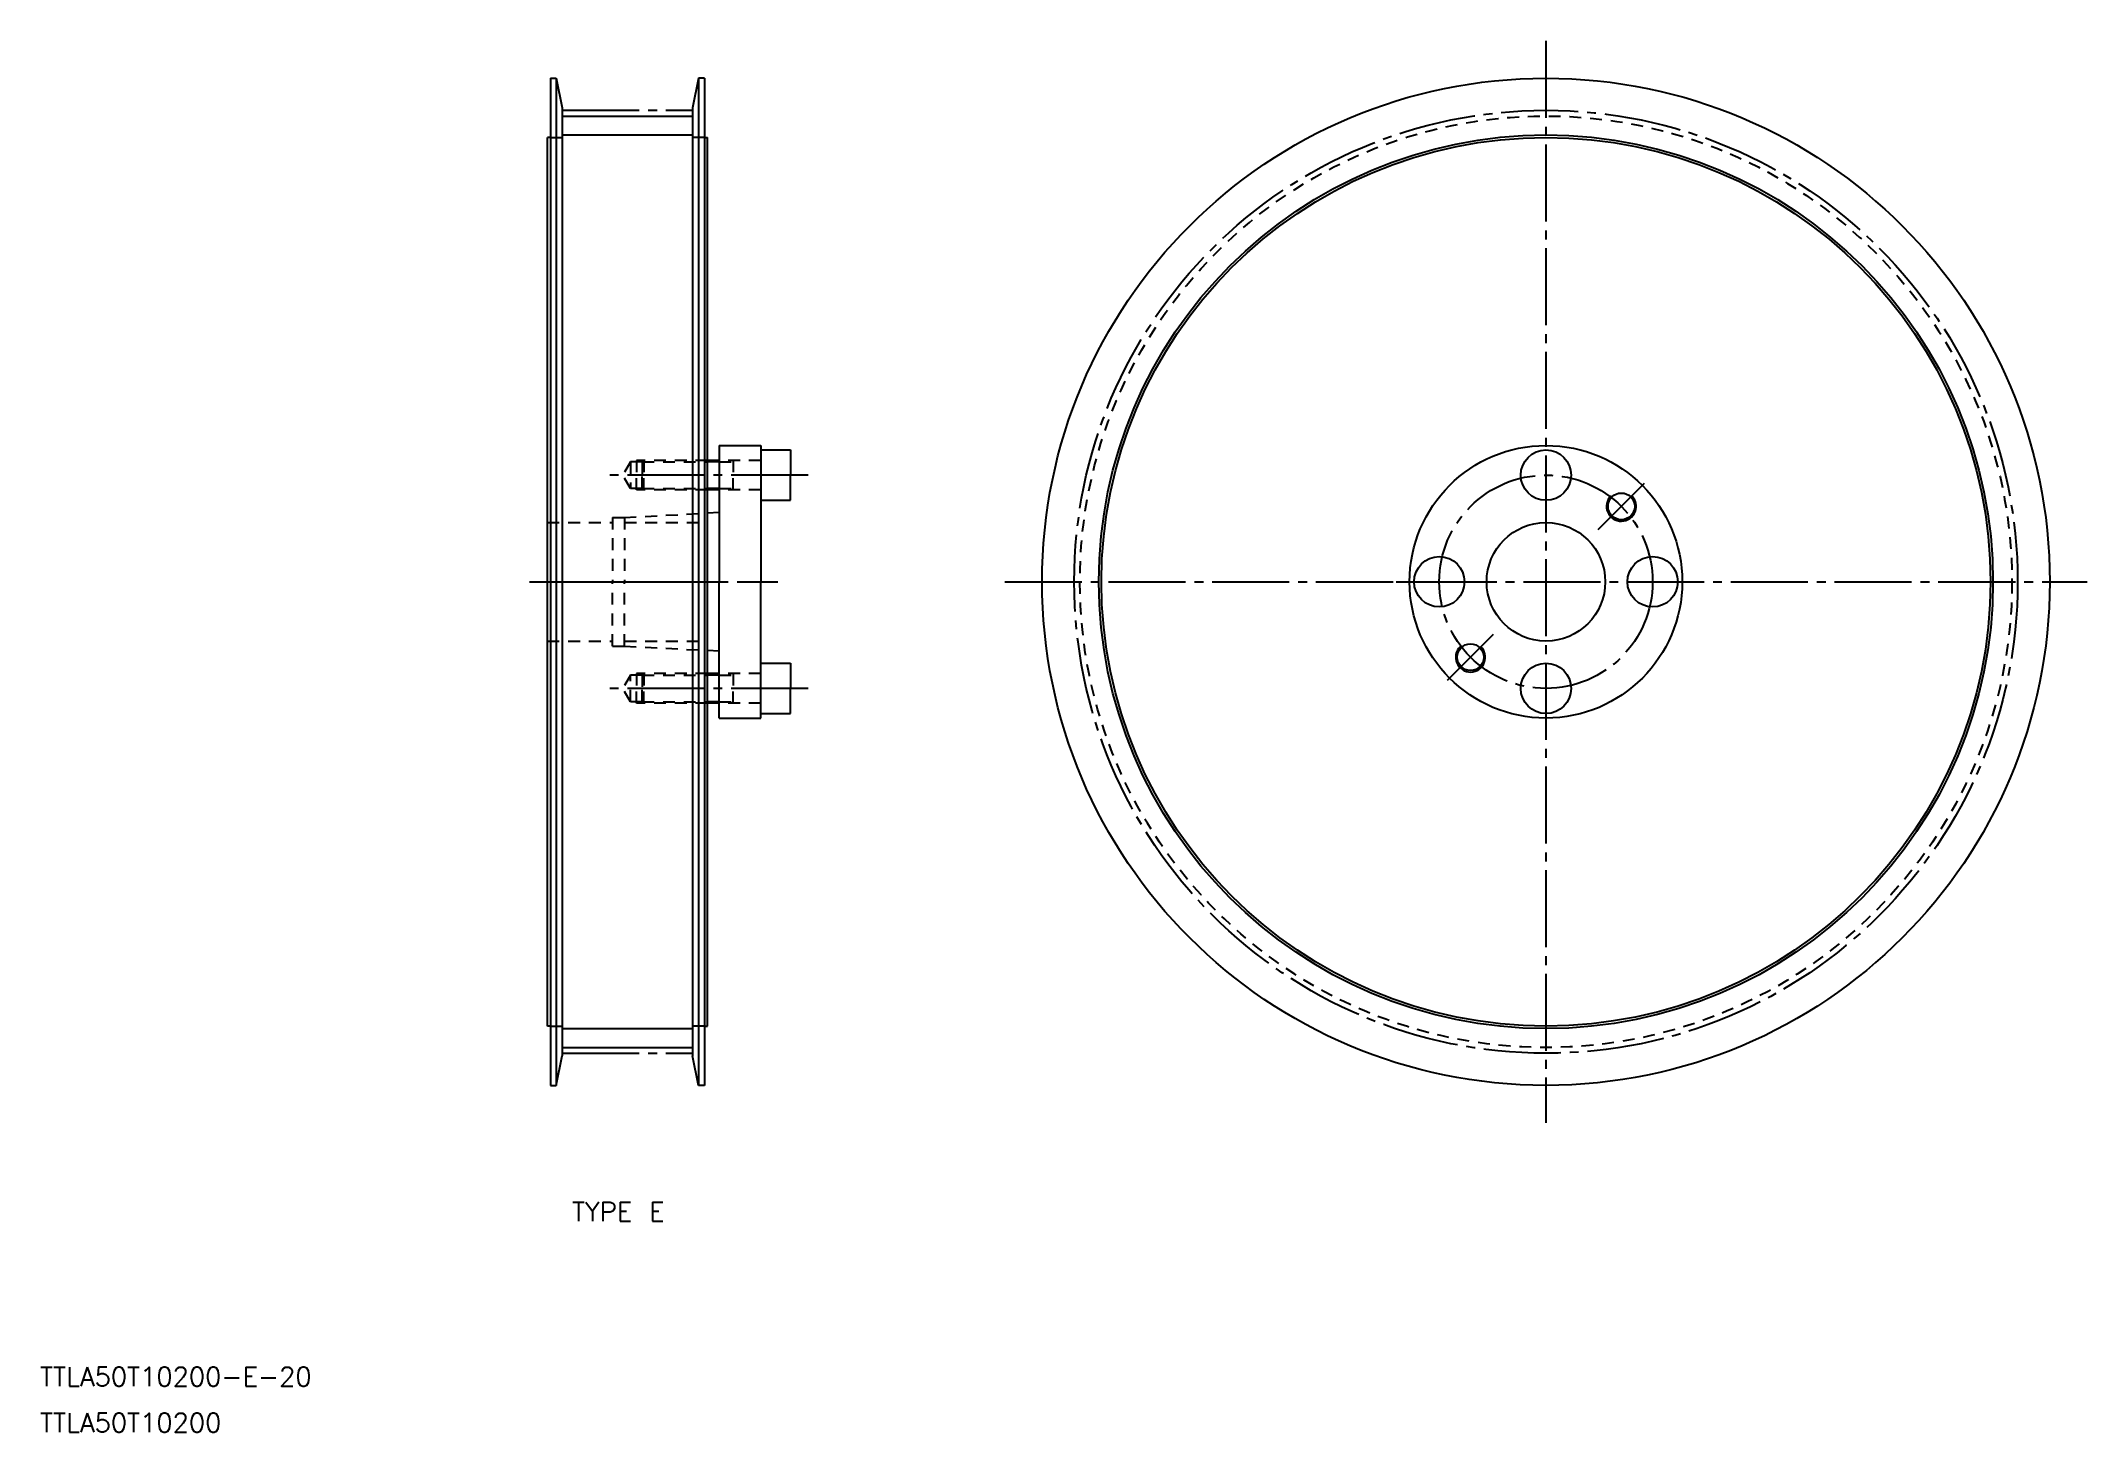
# Model space of a CAD drawing. Extents: x 49 to 394, y 126 to 361.
import ezdxf

# ---------------------------------------------------------------- set-up
doc = ezdxf.new("R2010")
doc.units = 0
doc.linetypes.add('CENTER', pattern=[17.5, 13, -1.5, 1.5, -1.5])
doc.linetypes.add('DASHED', pattern=[3.5, 2, -1.5])
doc.layers.get('0').update_dxf_attribs({"linetype": 'CONTINUOUS'})
doc.layers.add('CENTER', color=1, linetype='CENTER')
doc.styles.get("Standard").update_dxf_attribs({"font": 'txt.shx', "bigfont": '@extfont2.shx'})

msp = doc.modelspace()

# ---------------------------------------------------------------- linework, layer by layer
at = {"color": 7, "linetype": 'CONTINUOUS'}
for p, q in [((134.63, 354.87), (134.63, 184.87)), ((134.63, 354.87), (135.63, 354.87)), ((135.63, 354.87), (136.63, 349.87)), ((135.63, 354.87), (135.63, 184.87)), ((159.63, 354.87), (158.63, 349.87)), ((160.63, 354.87), (159.63, 354.87)), ((159.63, 354.87), (159.63, 184.87)), ((160.63, 354.87), (160.63, 184.87)), ((136.63, 349.87), (136.63, 189.87)), ((158.63, 349.87), (158.63, 189.87)), ((136.63, 348.49), (158.63, 348.49)), ((134.13, 194.87), (134.13, 344.87)), ((134.63, 344.87), (134.13, 344.87)), ((160.63, 344.87), (161.13, 344.87)), ((161.13, 194.87), (161.13, 344.87)), ((134.63, 194.87), (134.13, 194.87)), ((160.63, 194.87), (161.13, 194.87)), ((135.63, 184.87), (136.63, 189.87)), ((136.63, 191.25), (158.63, 191.25)), ((159.63, 184.87), (158.63, 189.87)), ((134.63, 184.87), (135.63, 184.87)), ((160.63, 184.87), (159.63, 184.87))]:
    msp.add_line(p, q, dxfattribs=at)
at = {"color": 3, "linetype": 'CONTINUOUS'}
for p, q in [((136.63, 345.29), (158.63, 345.29)), ((136.63, 194.45), (158.63, 194.45))]:
    msp.add_line(p, q, dxfattribs=at)
at = {"color": 3, "linetype": 'DASHED'}
for p, q in [((134.63, 344.87), (136.63, 344.87)), ((160.63, 344.87), (158.63, 344.87)), ((148.13, 290.12), (146.83, 287.87)), ((148.13, 290.12), (148.13, 285.62)), ((150.13, 290.12), (148.13, 290.12)), ((149.13, 290.37), (149.13, 287.87)), ((150.38, 290.37), (149.13, 290.37)), ((150.38, 290.37), (150.13, 290.12)), ((150.13, 290.12), (161.13, 290.12)), ((150.13, 290.12), (150.13, 287.87)), ((161.13, 290.37), (150.38, 290.37)), ((150.38, 290.37), (150.38, 287.87)), ((170.13, 290.37), (163.13, 290.37)), ((163.13, 290.12), (165.46, 290.12)), ((165.46, 290.37), (165.46, 287.87)), ((148.13, 285.62), (146.83, 287.87)), ((149.13, 285.37), (149.13, 287.87)), ((150.13, 285.62), (150.13, 287.87)), ((150.38, 285.37), (150.38, 287.87)), ((165.46, 285.37), (165.46, 287.87)), ((150.13, 285.62), (148.13, 285.62)), ((150.38, 285.37), (149.13, 285.37)), ((150.13, 285.62), (161.13, 285.62)), ((150.38, 285.37), (150.13, 285.62)), ((161.13, 285.37), (150.38, 285.37)), ((163.13, 285.62), (165.46, 285.62)), ((170.13, 285.37), (163.13, 285.37)), ((134.13, 279.87), (145.13, 279.87)), ((145.13, 280.72), (145.13, 269.87)), ((145.13, 280.72), (147.13, 280.72)), ((147.13, 280.72), (161.13, 281.46)), ((147.13, 280.72), (147.13, 269.87)), ((147.13, 279.87), (161.13, 279.87)), ((145.13, 259.02), (145.13, 269.87)), ((147.13, 259.02), (147.13, 269.87)), ((134.13, 259.87), (145.13, 259.87)), ((145.13, 259.02), (147.13, 259.02)), ((147.13, 259.87), (161.13, 259.87)), ((147.13, 259.02), (161.13, 258.28)), ((148.13, 254.12), (146.83, 251.87)), ((148.13, 249.62), (148.13, 254.12)), ((150.13, 254.12), (148.13, 254.12)), ((149.13, 254.37), (149.13, 251.87)), ((150.38, 254.37), (149.13, 254.37)), ((150.38, 254.37), (150.13, 254.12)), ((150.13, 254.12), (161.13, 254.12)), ((150.13, 254.12), (150.13, 251.87)), ((161.13, 254.37), (150.38, 254.37)), ((150.38, 254.37), (150.38, 251.87)), ((170.13, 254.37), (163.13, 254.37)), ((163.13, 254.12), (165.46, 254.12)), ((165.46, 254.37), (165.46, 251.87)), ((148.13, 249.62), (146.83, 251.87)), ((150.13, 249.62), (148.13, 249.62)), ((149.13, 249.37), (149.13, 251.87)), ((150.38, 249.37), (149.13, 249.37)), ((150.13, 249.62), (150.13, 251.87)), ((150.13, 249.62), (161.13, 249.62)), ((150.38, 249.37), (150.13, 249.62)), ((150.38, 249.37), (150.38, 251.87)), ((161.13, 249.37), (150.38, 249.37)), ((163.13, 249.62), (165.46, 249.62)), ((170.13, 249.37), (163.13, 249.37)), ((165.46, 249.37), (165.46, 251.87)), ((134.63, 194.87), (136.63, 194.87)), ((160.63, 194.87), (158.63, 194.87))]:
    msp.add_line(p, q, dxfattribs=at)
for p, q in [((163.13, 290.37), (161.13, 290.37)), ((163.13, 292.87), (170.13, 292.87)), ((163.13, 292.87), (163.13, 290.37)), ((163.13, 290.37), (163.13, 285.37)), ((170.13, 292.87), (170.13, 292.12)), ((170.13, 292.12), (170.13, 283.62)), ((170.13, 292.12), (175.13, 292.12)), ((175.13, 292.12), (175.13, 287.87)), ((175.13, 283.62), (175.13, 287.87)), ((163.13, 285.37), (161.13, 285.37)), ((163.13, 285.37), (163.13, 281.57)), ((170.13, 283.62), (170.13, 269.87)), ((170.13, 283.62), (175.13, 283.62)), ((163.13, 281.57), (161.13, 281.46)), ((163.13, 281.57), (163.13, 269.87)), ((163.13, 258.17), (163.13, 269.87)), ((170.13, 256.12), (170.13, 269.87)), ((163.13, 258.17), (161.13, 258.28)), ((163.13, 254.37), (163.13, 258.17)), ((170.13, 247.62), (170.13, 256.12)), ((170.13, 256.12), (175.13, 256.12)), ((175.13, 256.12), (175.13, 251.87)), ((163.13, 254.37), (161.13, 254.37)), ((163.13, 249.37), (163.13, 254.37)), ((163.13, 249.37), (161.13, 249.37)), ((163.13, 246.87), (163.13, 249.37)), ((175.13, 247.62), (175.13, 251.87)), ((163.13, 246.87), (170.13, 246.87)), ((170.13, 247.62), (175.13, 247.62)), ((170.13, 246.87), (170.13, 247.62))]:
    msp.add_line(p, q)
at = {"color": 3}
for p, q in [((163.13, 290.12), (161.13, 290.12)), ((163.13, 285.62), (161.13, 285.62)), ((163.13, 254.12), (161.13, 254.12)), ((163.13, 249.62), (161.13, 249.62))]:
    msp.add_line(p, q, dxfattribs=at)
for centre, radius in [((302.59, 269.87), 85), ((302.59, 269.87), 75), ((302.59, 269.87), 23), ((302.59, 269.87), 23), ((302.59, 287.87), 4.25), ((315.31, 282.6), 2.25), ((302.59, 269.87), 10), ((284.59, 269.87), 4.25), ((320.59, 269.87), 4.25), ((289.86, 257.14), 2.25), ((302.59, 251.87), 4.25)]:
    msp.add_circle(centre, radius)
at = {"color": 3, "linetype": 'DASHED'}
msp.add_circle((302.59, 269.87), 78.62, dxfattribs=at)
at = {"color": 3, "linetype": 'CONTINUOUS'}
msp.add_circle((302.59, 269.87), 75.42, dxfattribs=at)
at = {"color": 3}
for centre in [(315.31, 282.6), (289.86, 257.14)]:
    msp.add_arc(centre, 2.5, 135, 47, dxfattribs=at)
at = {"layer": 'CENTER'}
for p, q in [((302.59, 361.17), (302.59, 178.57)), ((136.63, 349.45), (158.63, 349.45)), ((131.13, 269.87), (172.98, 269.87)), ((136.13, 269.87), (164.13, 269.87)), ((211.29, 269.87), (393.89, 269.87)), ((136.63, 190.29), (158.63, 190.29))]:
    msp.add_line(p, q, dxfattribs=at)
at = {"layer": 'CENTER', "color": 1, "linetype": 'CENTER'}
for p, q in [((178.13, 287.87), (143.83, 287.87)), ((311.42, 278.71), (319.2, 286.49)), ((277.34, 269.87), (291.84, 269.87)), ((285.97, 253.25), (293.75, 261.03)), ((178.13, 251.87), (143.83, 251.87))]:
    msp.add_line(p, q, dxfattribs=at)
at = {"layer": 'CENTER'}
msp.add_circle((302.59, 269.87), 79.58, dxfattribs=at)
at = {"layer": 'CENTER', "color": 1, "linetype": 'CENTER'}
msp.add_circle((302.59, 269.87), 18, dxfattribs=at)

# ---------------------------------------------------------------- texts
at = {"color": 7, "linetype": 'CONTINUOUS'}
msp.add_text('TYPE E', height=3.2, dxfattribs=at).set_placement((138.29, 161.95))
for s, p in [('TTLA50T10200-E-20', (48.54, 134.11)), ('TTLA50T10200', (48.54, 126.34))]:
    msp.add_text(s, height=3.2).set_placement(p)

doc.saveas('drawing.dxf')
